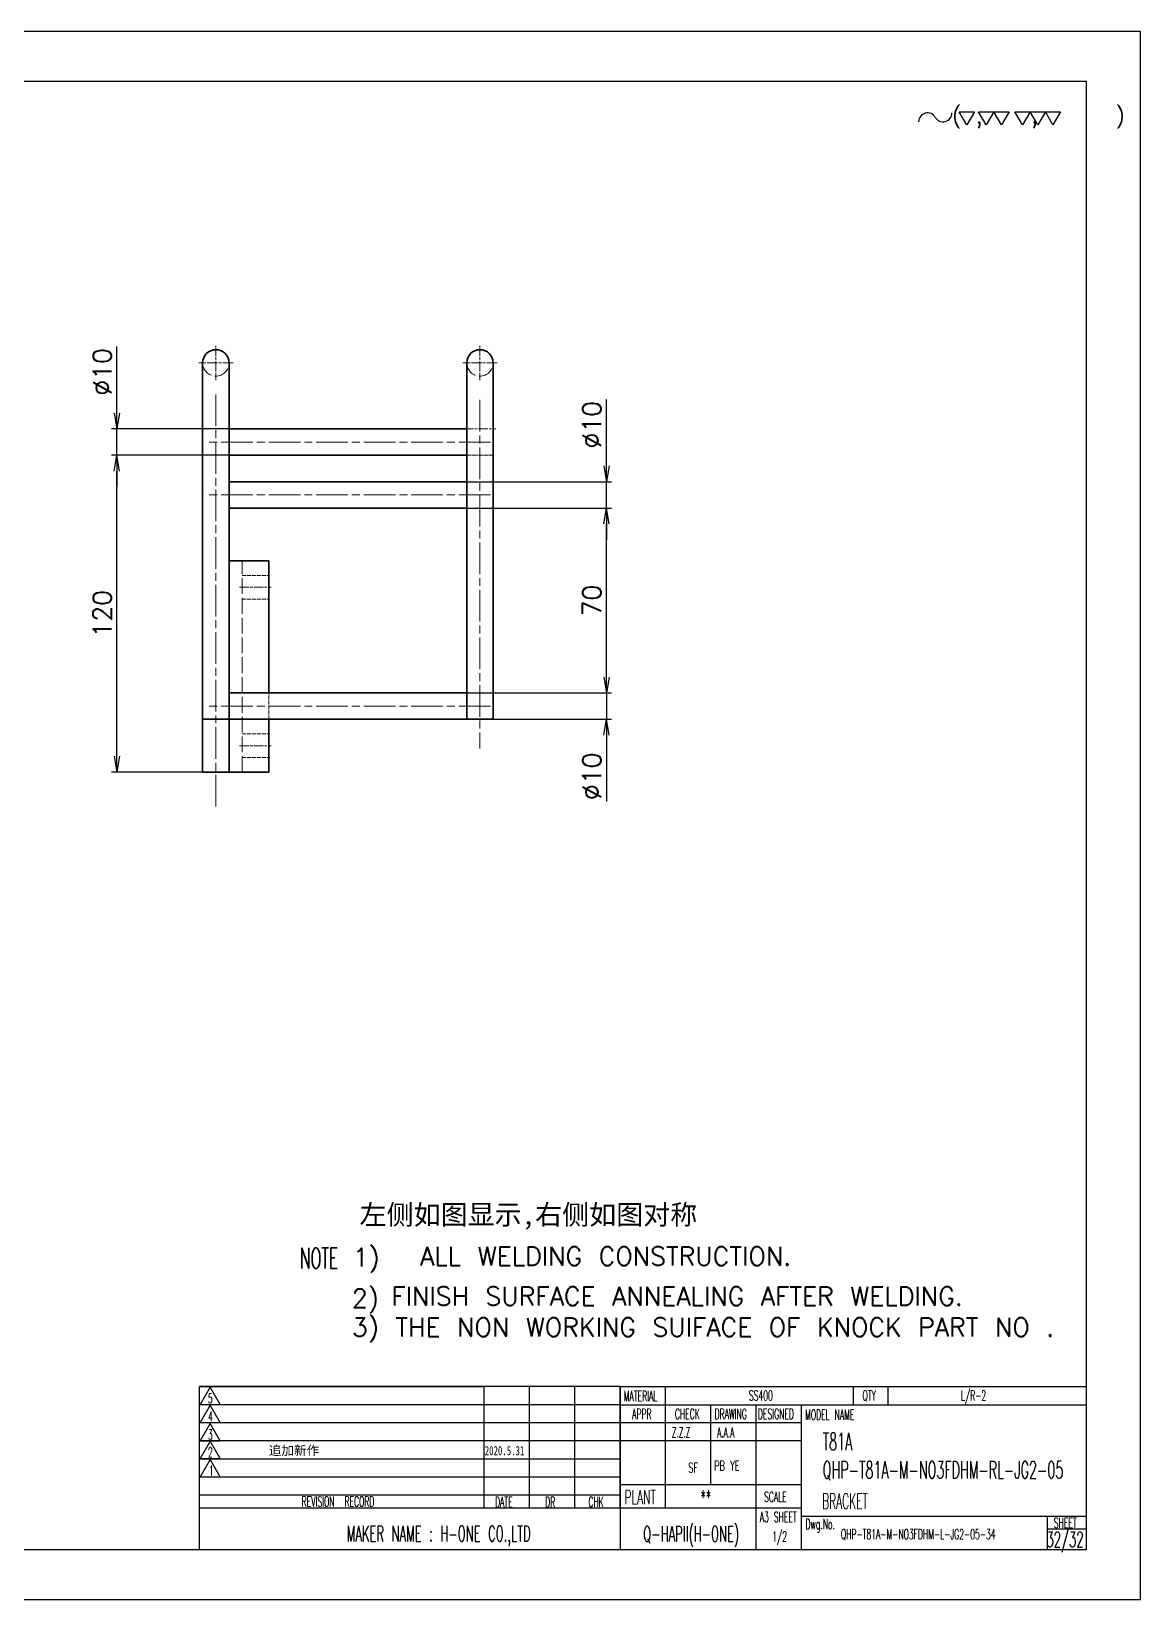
# Model space of a CAD drawing. Header units: millimetres. Extents: x 883 to 69395, y -20111 to 1361.
# Drawn here: x 1303 to 1723, y 424 to 1018 of the extents above; entities that cross this region are included whole.
import ezdxf

# ---------------------------------------------------------------- set-up
doc = ezdxf.new("R2010")
doc.units = ezdxf.units.MM
doc.linetypes.add('AM_ISO02W050', pattern=[7.5, 6, -1.5])
doc.linetypes.add('AM_ISO08W050', pattern=[18, 12, -1.5, 3, -1.5])
doc.layers.add('AM_7', color=2, linetype='AM_ISO08W050', lineweight=25)
doc.layers.add('AM_HID', color=1, linetype='AM_ISO02W050', lineweight=25)
for name, color, linetype in [('list', 3, 'Continuous'), ('title_frame', 7, 'Continuous'), ('word_dim', 253, 'Continuous')]:
    doc.layers.add(name, color=color, linetype=linetype)
doc.styles.add('MX_NOTE_STANDARD', font='txt.shx', dxfattribs={"bigfont": 'bigfont.shx'})
doc.styles.get("Standard").update_dxf_attribs({"font": 'txt', "bigfont": 'gbcbig.shx'})
doc.dimstyles.new('STANDARD 1-2', dxfattribs={"dimscale": 2, "dimtxt": 3.5, "dimasz": 3, "dimexe": 1, "dimexo": 0, "dimgap": 1, "dimtad": 3, "dimdsep": 46, "dimtxsty": 'Standard', "dimblk1": 'OPEN', "dimblk2": 'OPEN', "dimsah": 1, "dimcen": 0, "dimclrd": 256, "dimclre": 256, "dimclrt": 3, "dimazin": 2, "dimtfac": 1, "dimtmove": 0, "dimatfit": 3, "dimldrblk": 'OPEN', "dimfxl": 0, "dimtolj": 1, "dimlwd": 25, "dimlwe": 25, "dimarcsym": 0})

# ---------------------------------------------------------------- blocks, each defined once
blk = doc.blocks.new('shiage0')
at = {"layer": 'word_dim', "color": 3, "linetype": 'Continuous'}
for centre, start, end in [((1.69, 0), 30, 180), ((4.61, 1.69), 210, 0)]:
    blk.add_arc(centre, 1.69, start, end, dxfattribs=at)
blk = doc.blocks.new('_Open')
at = {"color": 0, "lineweight": -2}
for p, q in [((-1, 0.167), (0, 0)), ((-1, -0.167), (0, 0)), ((0, 0), (-1, 0))]:
    blk.add_line(p, q, dxfattribs=at)
blk = doc.blocks.new('*D39')
at = {"layer": 'DEFPOINTS', "color": 0, "ltscale": 2, "transparency": 16777216}
for p in [(1467.71, 767.44), (1477.71, 757.44), (1520.57, 757.44)]:
    blk.add_point(p, dxfattribs=at)
at = {"layer": 'word_dim', "lineweight": 25, "ltscale": 2, "transparency": 16777216}
for p, q in [((1520.57, 773.44), (1520.57, 779.44)), ((1467.71, 767.44), (1522.57, 767.44)), ((1520.57, 767.44), (1520.57, 757.44)), ((1477.71, 757.44), (1522.57, 757.44)), ((1520.57, 751.44), (1520.57, 726.27))]:
    blk.add_line(p, q, dxfattribs=at)
at = {"layer": 'word_dim', "lineweight": 25, "ltscale": 2, "transparency": 16777216, "xscale": 6, "yscale": 6, "zscale": 6}
for p, rotation in [((1520.57, 767.44), 270), ((1520.57, 757.44), 90)]:
    blk.add_blockref('_Open', p, dxfattribs=dict(at, rotation=rotation))
at = {"layer": 'word_dim', "color": 3, "ltscale": 2, "transparency": 16777216, "insert": (1515.07, 735.86), "char_height": 7, "attachment_point": 5, "rotation": 90}
blk.add_mtext('\\A1;%%c10', dxfattribs=at)
blk = doc.blocks.new('*D40')
at = {"layer": 'DEFPOINTS', "color": 0, "ltscale": 2, "transparency": 16777216}
for p in [(1467.71, 837.44), (1520.57, 837.44), (1467.71, 767.44)]:
    blk.add_point(p, dxfattribs=at)
at = {"layer": 'word_dim', "lineweight": 25, "ltscale": 2, "transparency": 16777216}
for p, q in [((1467.71, 837.44), (1522.57, 837.44)), ((1520.57, 773.44), (1520.57, 831.44)), ((1467.71, 767.44), (1522.57, 767.44))]:
    blk.add_line(p, q, dxfattribs=at)
at = {"layer": 'word_dim', "lineweight": 25, "ltscale": 2, "transparency": 16777216, "xscale": 6, "yscale": 6, "zscale": 6}
for p, rotation in [((1520.57, 837.44), 90), ((1520.57, 767.44), 270)]:
    blk.add_blockref('_Open', p, dxfattribs=dict(at, rotation=rotation))
at = {"layer": 'word_dim', "color": 3, "ltscale": 2, "transparency": 16777216, "insert": (1515.07, 802.44), "char_height": 7, "attachment_point": 5, "rotation": 90}
blk.add_mtext('\\A1;70', dxfattribs=at)
blk = doc.blocks.new('*D41')
at = {"layer": 'DEFPOINTS', "color": 0, "ltscale": 2, "transparency": 16777216}
for p in [(1467.71, 847.44), (1520.57, 847.44), (1467.71, 837.44)]:
    blk.add_point(p, dxfattribs=at)
at = {"layer": 'word_dim', "lineweight": 25, "ltscale": 2, "transparency": 16777216}
for p, q in [((1520.57, 853.44), (1520.57, 878.61)), ((1467.71, 847.44), (1522.57, 847.44)), ((1520.57, 837.44), (1520.57, 847.44)), ((1467.71, 837.44), (1522.57, 837.44)), ((1520.57, 831.44), (1520.57, 825.44))]:
    blk.add_line(p, q, dxfattribs=at)
at = {"layer": 'word_dim', "lineweight": 25, "ltscale": 2, "transparency": 16777216, "xscale": 6, "yscale": 6, "zscale": 6}
for p, rotation in [((1520.57, 847.44), 270), ((1520.57, 837.44), 90)]:
    blk.add_blockref('_Open', p, dxfattribs=dict(at, rotation=rotation))
at = {"layer": 'word_dim', "color": 3, "ltscale": 2, "transparency": 16777216, "insert": (1515.07, 869.02), "char_height": 7, "attachment_point": 5, "rotation": 90}
blk.add_mtext('\\A1;%%c10', dxfattribs=at)
blk = doc.blocks.new('*D42')
at = {"layer": 'DEFPOINTS', "color": 0, "ltscale": 2, "transparency": 16777216}
for p in [(1335.2, 857.44), (1377.71, 857.44), (1367.71, 737.44)]:
    blk.add_point(p, dxfattribs=at)
at = {"layer": 'word_dim', "lineweight": 25, "ltscale": 2, "transparency": 16777216}
for p, q in [((1377.71, 857.44), (1333.2, 857.44)), ((1335.2, 743.44), (1335.2, 851.44)), ((1367.71, 737.44), (1333.2, 737.44))]:
    blk.add_line(p, q, dxfattribs=at)
at = {"layer": 'word_dim', "lineweight": 25, "ltscale": 2, "transparency": 16777216, "xscale": 6, "yscale": 6, "zscale": 6}
for p, rotation in [((1335.2, 857.44), 90), ((1335.2, 737.44), 270)]:
    blk.add_blockref('_Open', p, dxfattribs=dict(at, rotation=rotation))
at = {"layer": 'word_dim', "color": 3, "ltscale": 2, "transparency": 16777216, "insert": (1329.7, 797.44), "char_height": 7, "attachment_point": 5, "rotation": 90}
blk.add_mtext('\\A1;120', dxfattribs=at)
blk = doc.blocks.new('*D43')
at = {"layer": 'DEFPOINTS', "color": 0, "ltscale": 2, "transparency": 16777216}
for p in [(1335.2, 867.44), (1378.71, 867.44), (1377.71, 857.44)]:
    blk.add_point(p, dxfattribs=at)
at = {"layer": 'word_dim', "lineweight": 25, "ltscale": 2, "transparency": 16777216}
for p, q in [((1335.2, 873.44), (1335.2, 898.61)), ((1378.71, 867.44), (1333.2, 867.44)), ((1335.2, 857.44), (1335.2, 867.44)), ((1377.71, 857.44), (1333.2, 857.44)), ((1335.2, 851.44), (1335.2, 845.44))]:
    blk.add_line(p, q, dxfattribs=at)
at = {"layer": 'word_dim', "lineweight": 25, "ltscale": 2, "transparency": 16777216, "xscale": 6, "yscale": 6, "zscale": 6}
for p, rotation in [((1335.2, 867.44), 270), ((1335.2, 857.44), 90)]:
    blk.add_blockref('_Open', p, dxfattribs=dict(at, rotation=rotation))
at = {"layer": 'word_dim', "color": 3, "ltscale": 2, "transparency": 16777216, "insert": (1329.7, 889.02), "char_height": 7, "attachment_point": 5, "rotation": 90}
blk.add_mtext('\\A1;%%c10', dxfattribs=at)

msp = doc.modelspace()

# ---------------------------------------------------------------- linework, layer by layer
at = {"color": 7, "lineweight": 35}
for p, q in [((1367.707, 867.442), (1367.707, 892.442)), ((1367.707, 892.442), (1367.707, 867.442)), ((1377.707, 867.442), (1377.707, 892.442)), ((1377.707, 892.442), (1377.707, 867.442)), ((1467.707, 867.442), (1467.707, 892.442)), ((1467.707, 892.442), (1467.707, 867.442)), ((1477.707, 867.442), (1477.707, 892.442)), ((1477.707, 892.442), (1477.707, 867.442)), ((1367.707, 867.442), (1367.707, 757.442)), ((1367.707, 757.442), (1367.707, 867.442)), ((1377.707, 867.442), (1377.707, 847.442)), ((1467.707, 867.442), (1377.707, 867.442)), ((1467.707, 867.442), (1467.707, 757.442)), ((1477.707, 867.442), (1477.707, 757.442)), ((1467.707, 857.442), (1377.707, 857.442)), ((1467.707, 847.442), (1377.707, 847.442)), ((1377.707, 837.442), (1377.707, 767.442)), ((1467.707, 837.442), (1377.707, 837.442)), ((1377.707, 767.442), (1377.707, 817.442)), ((1392.707, 767.442), (1392.707, 817.442)), ((1467.707, 767.442), (1377.707, 767.442)), ((1467.707, 757.442), (1377.707, 757.442))]:
    msp.add_line(p, q, dxfattribs=at)
at = {"color": 7, "lineweight": 35, "ltscale": 0.232294}
for p, q in [((1377.707, 867.442), (1377.707, 858.15)), ((1377.707, 847.442), (1377.707, 838.15)), ((1467.707, 847.442), (1467.707, 838.15)), ((1377.707, 767.442), (1377.707, 758.15)), ((1467.707, 767.442), (1467.707, 758.15))]:
    msp.add_line(p, q, dxfattribs=at)
at = {"color": 7, "lineweight": 35, "ltscale": 0.25}
msp.add_line((1477.707, 857.442), (1477.707, 867.442), dxfattribs=at)
at = {"color": 7, "lineweight": 35, "ltscale": 0.017706}
for p, q in [((1377.707, 858.15), (1377.707, 857.442)), ((1377.707, 838.15), (1377.707, 837.442)), ((1467.707, 838.15), (1467.707, 837.442)), ((1377.707, 758.15), (1377.707, 757.442)), ((1467.707, 758.15), (1467.707, 757.442))]:
    msp.add_line(p, q, dxfattribs=at)
at = {"color": 7, "lineweight": 35, "ltscale": 0.250002}
msp.add_line((1377.707, 847.442), (1377.707, 857.442), dxfattribs=at)
at = {"color": 7, "lineweight": 35, "ltscale": 0.499998}
for p, q in [((1377.707, 817.442), (1377.707, 837.442)), ((1367.707, 737.442), (1367.707, 757.442)), ((1377.707, 737.442), (1377.707, 757.442)), ((1392.707, 737.442), (1392.707, 757.442))]:
    msp.add_line(p, q, dxfattribs=at)
at = {"color": 7, "lineweight": 35, "ltscale": 0.375}
for p, q in [((1392.707, 817.442), (1377.707, 817.442)), ((1392.707, 737.442), (1377.707, 737.442))]:
    msp.add_line(p, q, dxfattribs=at)
at = {"color": 7, "lineweight": 35, "ltscale": 0.125}
for p, q in [((1367.707, 757.442), (1372.707, 757.442)), ((1372.707, 757.442), (1377.707, 757.442)), ((1467.707, 757.442), (1472.707, 757.442)), ((1472.707, 757.442), (1477.707, 757.442)), ((1372.707, 737.442), (1367.707, 737.442)), ((1377.707, 737.442), (1372.707, 737.442))]:
    msp.add_line(p, q, dxfattribs=at)
at = {"color": 7, "lineweight": 35}
for centre in [(1372.707, 892.442), (1472.707, 892.442)]:
    msp.add_arc(centre, 5, 0, 180, dxfattribs=at)
at = {"layer": 'AM_7', "lineweight": 13, "ltscale": 0.325}
for p, q in [((1372.707, 898.942), (1372.707, 885.942)), ((1472.707, 898.942), (1472.707, 885.942)), ((1379.207, 892.442), (1366.207, 892.442)), ((1479.207, 892.442), (1466.207, 892.442))]:
    msp.add_line(p, q, dxfattribs=at)
at = {"layer": 'AM_7', "lineweight": 13}
for p, q in [((1372.707, 880.442), (1372.707, 724.442)), ((1472.707, 878.442), (1472.707, 746.441)), ((1476.707, 862.442), (1368.706, 862.442)), ((1476.707, 842.442), (1368.706, 842.442)), ((1476.707, 762.442), (1368.706, 762.442))]:
    msp.add_line(p, q, dxfattribs=at)
at = {"layer": 'AM_7', "lineweight": 13, "ltscale": 0.3}
for p, q in [((1366.707, 867.442), (1378.707, 867.442)), ((1466.707, 867.442), (1478.707, 867.442)), ((1381.707, 807.442), (1393.707, 807.442)), ((1381.707, 747.442), (1393.707, 747.442))]:
    msp.add_line(p, q, dxfattribs=at)
at = {"layer": 'AM_HID', "lineweight": 13, "ltscale": 0.25}
for p, q in [((1377.707, 857.442), (1377.707, 867.442)), ((1467.707, 857.442), (1467.707, 867.442)), ((1377.707, 847.442), (1377.707, 837.442)), ((1377.707, 837.442), (1377.707, 847.442)), ((1382.707, 811.942), (1392.707, 811.942)), ((1382.707, 802.942), (1392.707, 802.942)), ((1377.707, 767.442), (1377.707, 757.442)), ((1392.707, 757.442), (1392.707, 767.442)), ((1382.707, 751.942), (1392.707, 751.942)), ((1382.707, 742.942), (1392.707, 742.942))]:
    msp.add_line(p, q, dxfattribs=at)
at = {"layer": 'AM_HID', "lineweight": 13, "ltscale": 0.232294}
msp.add_line((1467.707, 867.442), (1467.707, 858.15), dxfattribs=at)
at = {"layer": 'AM_HID', "lineweight": 13, "ltscale": 0.017706}
msp.add_line((1467.707, 858.15), (1467.707, 857.442), dxfattribs=at)
at = {"layer": 'AM_HID', "lineweight": 13, "ltscale": 0.125}
for p in [(1467.707, 857.442), (1477.707, 857.442)]:
    msp.add_line(p, (1472.707, 857.442), dxfattribs=at)
at = {"layer": 'AM_HID', "lineweight": 13}
for p, q in [((1377.707, 737.442), (1377.707, 817.442)), ((1382.707, 737.442), (1382.707, 817.442))]:
    msp.add_line(p, q, dxfattribs=at)
for centre, end in [((1372.707, 892.442), 0), ((1472.707, 892.442), 360)]:
    msp.add_arc(centre, 5, 180, end, dxfattribs=at)
at = {"layer": 'title_frame'}
for p, q in [((1366.552, 442.941), (1366.552, 504.681)), ((1366.552, 504.681), (1474.352, 504.681)), ((1525.802, 504.681), (1366.552, 504.681)), ((1370.512, 504.439), (1366.753, 497.927)), ((1374.272, 497.927), (1370.512, 504.439)), ((1474.352, 458.621), (1474.352, 504.681)), ((1491.502, 458.621), (1491.502, 504.681)), ((1491.502, 458.621), (1491.502, 504.681)), ((1508.652, 458.621), (1508.652, 504.681)), ((1508.652, 458.621), (1508.652, 504.681)), ((1525.802, 504.681), (1525.802, 497.821)), ((1525.802, 504.681), (1525.802, 442.941)), ((1525.802, 504.681), (1525.802, 442.941)), ((1525.802, 458.621), (1525.802, 504.681)), ((1525.802, 504.681), (1702.202, 504.681)), ((1542.952, 458.621), (1542.952, 504.681)), ((1614.002, 504.681), (1614.002, 497.821)), ((1627.147, 504.681), (1627.147, 497.821)), ((1474.352, 497.821), (1366.552, 497.821)), ((1525.802, 497.821), (1366.552, 497.821)), ((1366.753, 497.927), (1374.272, 497.927)), ((1370.512, 497.623), (1366.753, 491.112)), ((1374.272, 491.112), (1370.512, 497.623)), ((1525.802, 497.821), (1702.202, 497.821)), ((1560.102, 467.63), (1560.102, 497.821)), ((1577.252, 442.941), (1577.252, 497.821)), ((1594.402, 442.941), (1594.402, 497.821)), ((1474.352, 490.961), (1366.552, 490.961)), ((1525.802, 490.961), (1366.552, 490.961)), ((1366.753, 491.112), (1374.272, 491.112)), ((1370.512, 490.705), (1366.753, 484.194)), ((1374.272, 484.194), (1370.512, 490.705)), ((1594.402, 490.961), (1525.802, 490.961)), ((1474.352, 484.101), (1366.552, 484.101)), ((1525.802, 484.101), (1366.552, 484.101)), ((1366.753, 484.194), (1374.272, 484.194)), ((1370.512, 484.016), (1366.753, 477.504)), ((1374.272, 477.504), (1370.512, 484.016)), ((1594.402, 484.101), (1525.802, 484.101)), ((1474.352, 477.241), (1366.552, 477.241)), ((1525.802, 477.241), (1366.552, 477.241)), ((1366.753, 477.504), (1374.272, 477.504)), ((1370.512, 477.098), (1366.753, 470.586)), ((1374.272, 470.586), (1370.512, 477.098)), ((1474.352, 470.381), (1366.552, 470.381)), ((1525.802, 470.381), (1366.552, 470.381)), ((1366.753, 470.586), (1374.272, 470.586)), ((1474.352, 463.521), (1366.552, 463.521)), ((1525.802, 463.521), (1366.552, 463.521)), ((1525.802, 467.63), (1594.402, 467.63)), ((1525.802, 458.621), (1366.552, 458.621)), ((1594.402, 458.621), (1525.802, 458.621)), ((1594.402, 455.681), (1702.202, 455.681)), ((1687.502, 455.681), (1687.502, 442.941)), ((1687.502, 450.781), (1702.202, 450.781)), ((1702.202, 442.941), (1594.402, 442.941))]:
    msp.add_line(p, q, dxfattribs=at)
at = {"layer": 'title_frame', "color": 4}
msp.add_lwpolyline([(1722.852, 1018.016), (882.852, 1018.016), (882.852, 424.016), (1722.852, 424.016)], close=True, dxfattribs=at)
at = {"layer": 'title_frame'}
msp.add_lwpolyline([(903.502, 999.091), (1702.202, 999.091), (1702.202, 442.941), (903.502, 442.941)], close=True, dxfattribs=at)
at = {"layer": 'title_frame', "color": 3, "linetype": 'Continuous'}
for points in [[(1657.019, 982.574), (1654.129, 987.579), (1659.909, 987.579)], [(1664.387, 982.574), (1661.497, 987.579), (1673.057, 987.579), (1670.167, 982.574), (1667.277, 987.579)], [(1678.112, 982.574), (1675.222, 987.579), (1692.562, 987.579), (1689.672, 982.574), (1686.782, 987.579), (1683.892, 982.574), (1681.002, 987.579)]]:
    msp.add_lwpolyline(points, close=True, dxfattribs=at)

# ---------------------------------------------------------------- block references
at = {"layer": 'title_frame', "color": 3, "linetype": 'Continuous', "xscale": 2, "yscale": 2, "zscale": 2}
msp.add_blockref('shiage0', (1638.81, 983.761), dxfattribs=at)

# ---------------------------------------------------------------- texts
at = {"layer": 'list', "linetype": 'Continuous', "ltscale": 2}
for s, p in [('2) ', (1424.202, 534.682)), ('FINISH SURFACE ANNEALING AFTER WELDING.', (1439.134, 535.43))]:
    msp.add_text(s, height=7, dxfattribs=at).set_placement(p)
at = {"layer": 'title_frame', "color": 3, "linetype": 'Continuous'}
msp.add_text('( ,   ,     )', height=6, dxfattribs=at).set_placement((1651.454, 983.218))
at = {"layer": 'title_frame', "color": 3, "style": 'MX_NOTE_STANDARD'}
for s, height, width, p in [('NOTE', 7.84, 0.545, (1404.559, 549.389)), ('5', 3.759, 0.545, (1369.723, 498.369)), ('MATERIAL', 3.8667, 0.545, (1527.147, 499.217)), ('SS400', 3.8667, 0.545, (1574.549, 499.385)), ('QTY', 3.8667, 0.545, (1617.549, 499.385)), ('L/R-2', 3.8667, 0.545, (1654.804, 499.385)), ('4', 3.759, 0.545, (1369.723, 491.554)), ('APPR', 3.8667, 0.545, (1530.338, 492.414)), ('CHECK', 3.8667, 0.545, (1546.53, 492.414)), ('DRAWING', 3.8667, 0.545, (1561.569, 492.414)), ('DESIGNED', 3.8667, 0.545, (1577.952, 492.414)), ('MODEL NAME', 3.8667, 0.545, (1595.808, 492.119)), ('3', 3.759, 0.545, (1369.723, 484.636)), ('Z.Z.Z', 3.724, 0.545, (1545.402, 485.481)), ('A.A.A', 3.724, 0.545, (1562.552, 485.481)), ('T81A', 6.468, 0.545, (1602.485, 480.674)), ('2', 3.759, 0.545, (1369.723, 477.946)), ('SF', 3.724, 0.6, (1551.598, 472.123)), ('PB YE', 3.724, 0.6, (1561.412, 472.881)), ('QHP-T81A-M-NO3FDHM-RL-JG2-05', 6.468, 0.545, (1602.485, 469.942)), ('1', 3.759, 0.545, (1370.115, 471.028)), ('PLANT', 5.3704, 0.545, (1527.474, 460.128)), ('**', 5.3704, 0.545, (1556.188, 460.128)), ('SCALE', 3.8667, 0.545, (1580.303, 461.01)), ('BRACKET', 5.88, 0.5, (1602.337, 458.358)), ('REVISION  RECORD', 3.86669, 0.545, (1405.2, 459.255)), ('DATE', 3.8667, 0.545, (1478.427, 459.095)), ('DR', 3.8667, 0.545, (1497.415, 459.075)), ('CHK', 3.8667, 0.545, (1513.768, 459.14)), ('MAKER NAME : H-ONE CO.,LTD', 5.88, 0.545, (1422.211, 446.074)), ('Q-HAPII(H-ONE)', 5.88, 0.545, (1534.514, 445.977)), ('A3 SHEET', 3.8667, 0.545, (1578.661, 453.374)), ('Dwg.No.', 3.8667, 0.545, (1595.98, 450.737)), ('SHEET', 3.8667, 0.545, (1689.982, 451.195)), ('1/2', 3.8667, 0.545, (1583.365, 446.016)), ('QHP-T81A-M-NO3FDHM-L-JG2-05-34', 3.86669, 0.545, (1609.385, 446.875)), ('32/32', 5.88, 0.545, (1687.224, 443.873))]:
    msp.add_text(s, height=height, dxfattribs=dict(at, width=width)).set_placement(p)
at = {"layer": 'word_dim', "color": 3, "linetype": 'Continuous'}
msp.add_text('1) ', height=7, dxfattribs=at).set_placement((1424.509, 550.146))
at = {"layer": 'word_dim', "ltscale": 2, "insert": (1427.128, 573.594), "char_height": 7.5, "width": 418.66312, "attachment_point": 1}
msp.add_mtext('{\\fSimSun|b0|i0|c134|p2;\\C3;左侧如图显示,右侧如图对称}', dxfattribs=at)
at = {"layer": 'word_dim', "color": 3, "char_height": 7, "attachment_point": 1}
for s, insert, width in [('    ALL WELDING CONSTRUCTION.', (1425.005, 557.601), 303.33333), ('3) THE NON WORKING SUIFACE OF KNOCK PART NO .', (1424.241, 530.709), 352.13365)]:
    msp.add_mtext(s, dxfattribs=dict(at, insert=insert, width=width))
at = {"layer": 'word_dim', "color": 3, "ltscale": 2, "char_height": 3.5, "attachment_point": 7}
for s, insert in [('\\A1;{\\fSimSun|b0|i0|c134|p2;追加新作}', (1392.731, 478.379)), ('\\A1;{\\fSimSun|b0|i0|c134|p2;\\W0.7;2020.5.31}', (1474.511, 478.649))]:
    msp.add_mtext(s, dxfattribs=dict(at, insert=insert))

# ---------------------------------------------------------------- dimensions: what is measured, and where the dimension line sits
at = {"layer": 'word_dim', "ltscale": 2}
for base, p1, p2, override, picture, middle in [((1335.201, 867.442), (1377.707, 857.442), (1378.707, 867.442), {"dimpost": '%%c<>', "dimarcsym": 1}, '*D43', (1329.701, 889.025)), ((1520.575, 847.442), (1467.707, 837.442), (1467.707, 847.442), {"dimpost": '%%c<>', "dimarcsym": 1}, '*D41', (1515.075, 869.025)), ((1335.201, 857.442), (1367.707, 737.442), (1377.707, 857.442), {"dimarcsym": 1}, '*D42', (1329.701, 797.442)), ((1520.575, 837.442), (1467.707, 767.442), (1467.707, 837.442), {"dimarcsym": 1}, '*D40', (1515.075, 802.442)), ((1520.575, 757.442), (1467.707, 767.442), (1477.707, 757.442), {"dimpost": '%%c<>', "dimarcsym": 1}, '*D39', (1515.075, 735.858))]:
    dim = msp.add_linear_dim(base=base, p1=p1, p2=p2, angle=90, dimstyle='STANDARD 1-2', override=override, dxfattribs=at)
    dim.commit()
    dim.dimension.update_dxf_attribs({"geometry": picture, "text_midpoint": middle})

doc.saveas('drawing.dxf')
